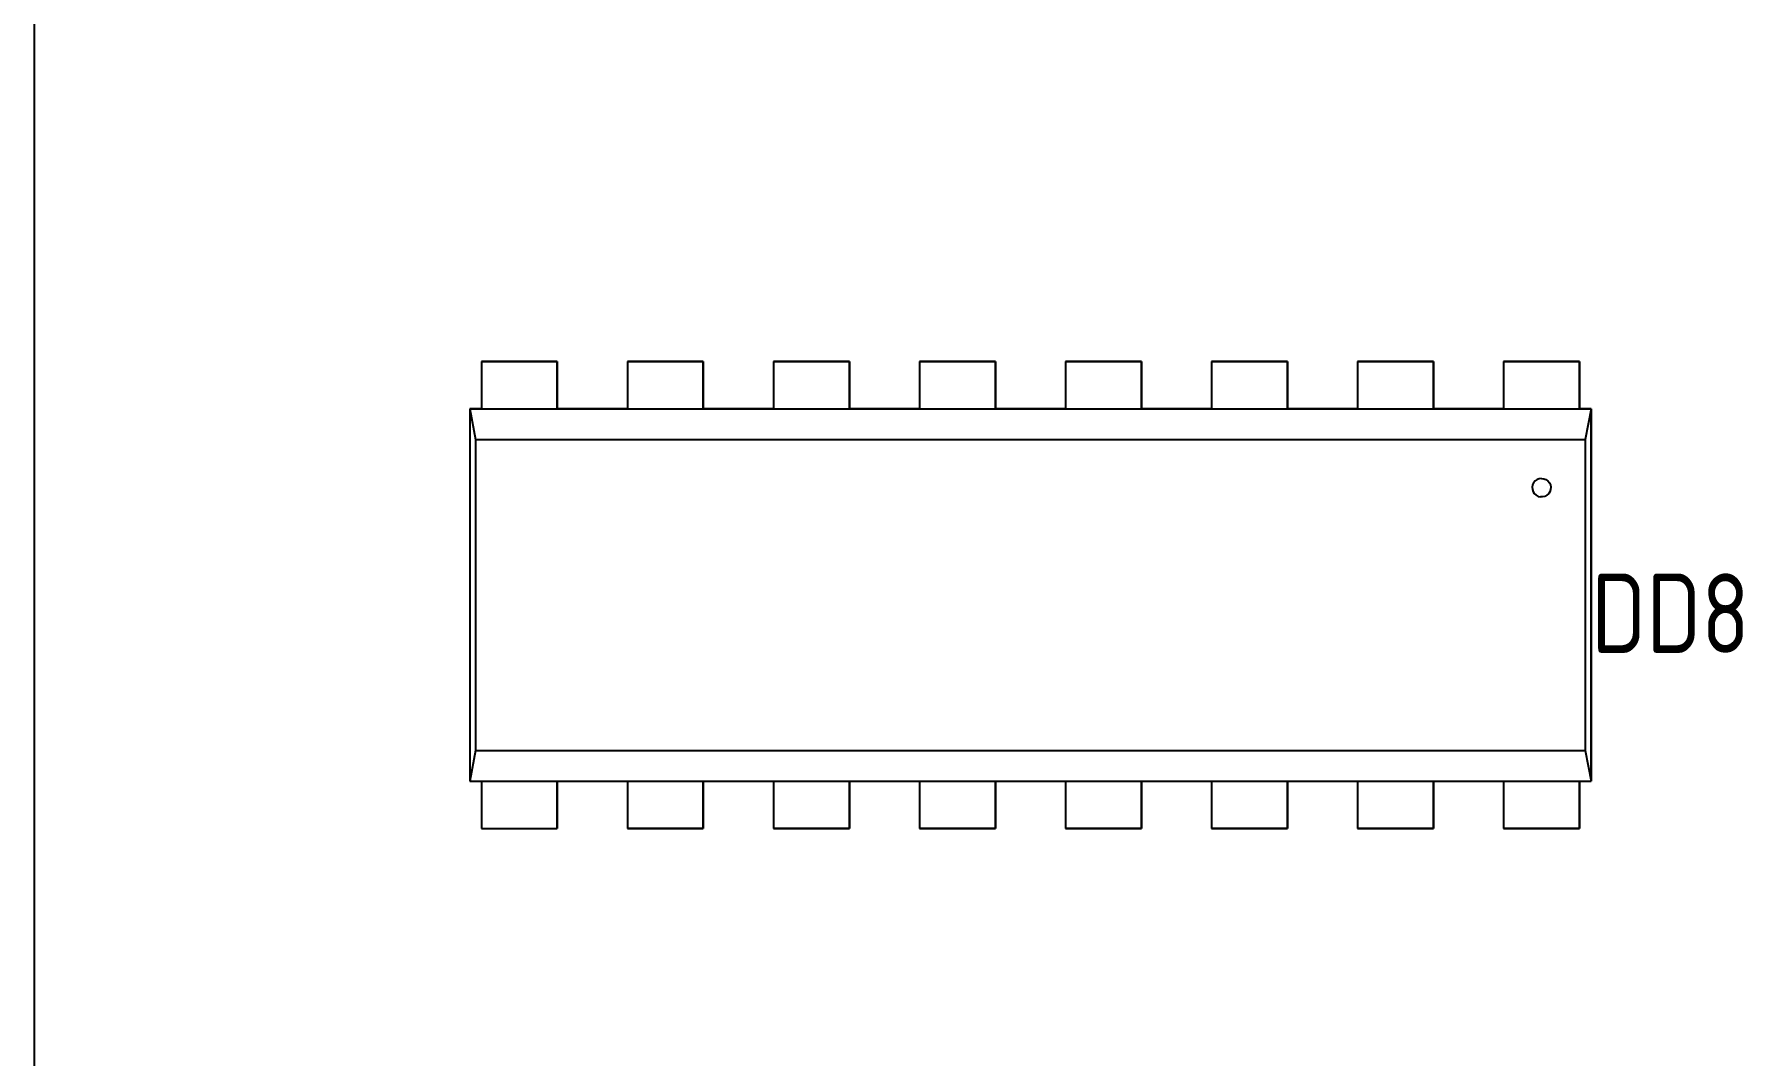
# Model space of a CAD drawing. Header units: inches. Extents: x 0 to 841, y -594 to 0.
# Drawn here: x 272.65 to 302.37, y -223.58 to -205.81 of the extents above; entities that cross this region are included whole.
import ezdxf

# ---------------------------------------------------------------- set-up
doc = ezdxf.new("R2010")
doc.units = ezdxf.units.IN
doc.header["$MEASUREMENT"] = 0
doc.styles.add('GOST type A0', font='gost.TTF', dxfattribs={"height": 2.116667})

msp = doc.modelspace()

# ---------------------------------------------------------------- linework, layer by layer
at = {"color": 7}
for p, q in [((272.646, -60.754), (272.646, -241.354)), ((281.746, -211.5), (280.426, -211.5)), ((280.426, -211.5), (280.426, -212.325)), ((280.426, -211.5), (280.426, -212.325)), ((280.426, -211.5), (281.746, -211.5)), ((281.746, -211.5), (280.426, -211.5)), ((280.426, -211.5), (280.426, -212.325)), ((280.426, -211.5), (280.426, -212.325)), ((280.426, -211.5), (281.746, -211.5)), ((281.746, -212.325), (281.746, -211.5)), ((281.746, -211.5), (281.746, -212.325)), ((281.746, -212.325), (281.746, -211.5)), ((281.746, -211.5), (281.746, -212.325)), ((284.286, -211.5), (282.966, -211.5)), ((282.966, -211.5), (282.966, -212.325)), ((282.966, -211.5), (282.966, -212.325)), ((282.966, -211.5), (284.286, -211.5)), ((284.286, -211.5), (282.966, -211.5)), ((282.966, -211.5), (282.966, -212.325)), ((282.966, -211.5), (282.966, -212.325)), ((282.966, -211.5), (284.286, -211.5)), ((284.286, -212.325), (284.286, -211.5)), ((284.286, -211.5), (284.286, -212.325)), ((284.286, -212.325), (284.286, -211.5)), ((284.286, -211.5), (284.286, -212.325)), ((286.826, -211.5), (285.506, -211.5)), ((285.506, -211.5), (285.506, -212.325)), ((285.506, -211.5), (285.506, -212.325)), ((285.506, -211.5), (286.826, -211.5)), ((286.826, -211.5), (285.506, -211.5)), ((285.506, -211.5), (285.506, -212.325)), ((285.506, -211.5), (285.506, -212.325)), ((285.506, -211.5), (286.826, -211.5)), ((286.826, -212.325), (286.826, -211.5)), ((286.826, -211.5), (286.826, -212.325)), ((286.826, -212.325), (286.826, -211.5)), ((286.826, -211.5), (286.826, -212.325)), ((289.366, -211.5), (288.046, -211.5)), ((288.046, -211.5), (288.046, -212.325)), ((288.046, -211.5), (288.046, -212.325)), ((288.046, -211.5), (289.366, -211.5)), ((289.366, -211.5), (288.046, -211.5)), ((288.046, -211.5), (288.046, -212.325)), ((288.046, -211.5), (288.046, -212.325)), ((288.046, -211.5), (289.366, -211.5)), ((289.366, -212.325), (289.366, -211.5)), ((289.366, -211.5), (289.366, -212.325)), ((289.366, -212.325), (289.366, -211.5)), ((289.366, -211.5), (289.366, -212.325)), ((291.906, -211.5), (290.586, -211.5)), ((290.586, -211.5), (290.586, -212.325)), ((290.586, -211.5), (290.586, -212.325)), ((290.586, -211.5), (291.906, -211.5)), ((291.906, -211.5), (290.586, -211.5)), ((290.586, -211.5), (290.586, -212.325)), ((290.586, -211.5), (290.586, -212.325)), ((290.586, -211.5), (291.906, -211.5)), ((291.906, -212.325), (291.906, -211.5)), ((291.906, -211.5), (291.906, -212.325)), ((291.906, -212.325), (291.906, -211.5)), ((291.906, -211.5), (291.906, -212.325)), ((294.446, -211.5), (293.126, -211.5)), ((293.126, -211.5), (293.126, -212.325)), ((293.126, -211.5), (293.126, -212.325)), ((293.126, -211.5), (294.446, -211.5)), ((294.446, -211.5), (293.126, -211.5)), ((293.126, -211.5), (293.126, -212.325)), ((293.126, -211.5), (293.126, -212.325)), ((293.126, -211.5), (294.446, -211.5)), ((294.446, -212.325), (294.446, -211.5)), ((294.446, -211.5), (294.446, -212.325)), ((294.446, -212.325), (294.446, -211.5)), ((294.446, -211.5), (294.446, -212.325)), ((296.986, -211.5), (295.666, -211.5)), ((295.666, -211.5), (295.666, -212.325)), ((295.666, -211.5), (295.666, -212.325)), ((295.666, -211.5), (296.986, -211.5)), ((296.986, -211.5), (295.666, -211.5)), ((295.666, -211.5), (295.666, -212.325)), ((295.666, -211.5), (295.666, -212.325)), ((295.666, -211.5), (296.986, -211.5)), ((296.986, -212.325), (296.986, -211.5)), ((296.986, -211.5), (296.986, -212.325)), ((296.986, -212.325), (296.986, -211.5)), ((296.986, -211.5), (296.986, -212.325)), ((299.526, -211.5), (298.206, -211.5)), ((298.206, -211.5), (298.206, -212.325)), ((298.206, -211.5), (298.206, -212.325)), ((298.206, -211.5), (299.526, -211.5)), ((299.526, -211.5), (298.206, -211.5)), ((298.206, -211.5), (298.206, -212.325)), ((298.206, -211.5), (298.206, -212.325)), ((298.206, -211.5), (299.526, -211.5)), ((299.526, -212.325), (299.526, -211.5)), ((299.526, -211.5), (299.526, -212.325)), ((299.526, -212.325), (299.526, -211.5)), ((299.526, -211.5), (299.526, -212.325)), ((280.426, -212.325), (280.222, -212.325)), ((280.222, -212.325), (280.222, -218.803)), ((280.222, -212.325), (299.73, -212.325)), ((280.222, -212.325), (280.324, -212.859)), ((280.222, -212.325), (280.222, -218.803)), ((280.426, -212.325), (280.222, -212.325)), ((280.222, -212.325), (280.222, -218.803)), ((280.222, -212.325), (299.73, -212.325)), ((280.222, -212.325), (280.324, -212.859)), ((280.222, -212.325), (280.222, -218.803)), ((282.966, -212.325), (281.746, -212.325)), ((282.966, -212.325), (281.746, -212.325)), ((285.506, -212.325), (284.286, -212.325)), ((285.506, -212.325), (284.286, -212.325)), ((288.046, -212.325), (286.826, -212.325)), ((288.046, -212.325), (286.826, -212.325)), ((290.586, -212.325), (289.366, -212.325)), ((290.586, -212.325), (289.366, -212.325)), ((293.126, -212.325), (291.906, -212.325)), ((293.126, -212.325), (291.906, -212.325)), ((295.666, -212.325), (294.446, -212.325)), ((295.666, -212.325), (294.446, -212.325)), ((298.206, -212.325), (296.986, -212.325)), ((298.206, -212.325), (296.986, -212.325)), ((299.73, -212.325), (299.526, -212.325)), ((299.73, -212.325), (299.526, -212.325)), ((299.73, -212.325), (299.628, -212.859)), ((299.73, -212.325), (299.628, -212.859)), ((299.73, -218.803), (299.73, -212.325)), ((299.73, -212.325), (299.73, -218.803)), ((299.73, -218.803), (299.73, -212.325)), ((299.73, -212.325), (299.73, -218.803)), ((280.324, -212.859), (299.628, -212.859)), ((280.324, -212.859), (280.324, -218.269)), ((280.324, -212.859), (299.628, -212.859)), ((280.324, -212.859), (280.324, -218.269)), ((299.628, -212.859), (299.628, -218.269)), ((299.628, -212.859), (299.628, -218.269)), ((298.712, -213.648), (298.704, -213.688)), ((298.712, -213.648), (298.704, -213.688)), ((298.704, -213.688), (298.707, -213.728)), ((298.704, -213.688), (298.707, -213.728)), ((298.729, -213.611), (298.712, -213.648)), ((298.729, -213.611), (298.712, -213.648)), ((298.755, -213.58), (298.729, -213.611)), ((298.755, -213.58), (298.729, -213.611)), ((298.788, -213.556), (298.755, -213.58)), ((298.788, -213.556), (298.755, -213.58)), ((298.826, -213.541), (298.788, -213.556)), ((298.826, -213.541), (298.788, -213.556)), ((298.866, -213.536), (298.826, -213.541)), ((298.866, -213.536), (298.826, -213.541)), ((298.866, -213.536), (298.906, -213.541)), ((298.866, -213.536), (298.906, -213.541)), ((298.906, -213.541), (298.944, -213.556)), ((298.906, -213.541), (298.944, -213.556)), ((298.944, -213.556), (298.977, -213.58)), ((298.944, -213.556), (298.977, -213.58)), ((298.977, -213.58), (299.003, -213.611)), ((298.977, -213.58), (299.003, -213.611)), ((299.003, -213.611), (299.02, -213.648)), ((299.003, -213.611), (299.02, -213.648)), ((299.02, -213.648), (299.028, -213.688)), ((299.02, -213.648), (299.028, -213.688)), ((299.028, -213.688), (299.025, -213.728)), ((299.028, -213.688), (299.025, -213.728)), ((298.707, -213.728), (298.719, -213.767)), ((298.707, -213.728), (298.719, -213.767)), ((298.719, -213.767), (298.741, -213.801)), ((298.719, -213.767), (298.741, -213.801)), ((298.741, -213.801), (298.771, -213.829)), ((298.741, -213.801), (298.771, -213.829)), ((298.771, -213.829), (298.806, -213.848)), ((298.771, -213.829), (298.806, -213.848)), ((298.806, -213.848), (298.846, -213.858)), ((298.806, -213.848), (298.846, -213.858)), ((298.886, -213.858), (298.846, -213.858)), ((298.886, -213.858), (298.846, -213.858)), ((298.926, -213.848), (298.886, -213.858)), ((298.926, -213.848), (298.886, -213.858)), ((298.961, -213.829), (298.926, -213.848)), ((298.961, -213.829), (298.926, -213.848)), ((298.991, -213.801), (298.961, -213.829)), ((298.991, -213.801), (298.961, -213.829)), ((299.012, -213.767), (298.991, -213.801)), ((299.012, -213.767), (298.991, -213.801)), ((299.025, -213.728), (299.012, -213.767)), ((299.025, -213.728), (299.012, -213.767)), ((280.324, -218.269), (280.222, -218.803)), ((280.324, -218.269), (280.222, -218.803)), ((280.324, -218.269), (299.628, -218.269)), ((280.324, -218.269), (299.628, -218.269)), ((299.628, -218.269), (299.73, -218.803)), ((299.628, -218.269), (299.73, -218.803)), ((280.222, -218.803), (280.426, -218.803)), ((280.222, -218.803), (299.73, -218.803)), ((280.222, -218.803), (280.426, -218.803)), ((280.222, -218.803), (299.73, -218.803)), ((280.426, -218.803), (280.426, -219.628)), ((280.426, -218.803), (280.426, -219.628)), ((280.426, -218.803), (280.426, -219.628)), ((280.426, -218.803), (280.426, -219.628)), ((281.746, -219.628), (281.746, -218.803)), ((281.746, -218.803), (282.966, -218.803)), ((281.746, -218.803), (281.746, -219.628)), ((281.746, -219.628), (281.746, -218.803)), ((281.746, -218.803), (282.966, -218.803)), ((281.746, -218.803), (281.746, -219.628)), ((282.966, -218.803), (282.966, -219.628)), ((282.966, -218.803), (282.966, -219.628)), ((282.966, -218.803), (282.966, -219.628)), ((282.966, -218.803), (282.966, -219.628)), ((284.286, -219.628), (284.286, -218.803)), ((284.286, -218.803), (285.506, -218.803)), ((284.286, -218.803), (284.286, -219.628)), ((284.286, -219.628), (284.286, -218.803)), ((284.286, -218.803), (285.506, -218.803)), ((284.286, -218.803), (284.286, -219.628)), ((285.506, -218.803), (285.506, -219.628)), ((285.506, -218.803), (285.506, -219.628)), ((285.506, -218.803), (285.506, -219.628)), ((285.506, -218.803), (285.506, -219.628)), ((286.826, -219.628), (286.826, -218.803)), ((286.826, -218.803), (288.046, -218.803)), ((286.826, -218.803), (286.826, -219.628)), ((286.826, -219.628), (286.826, -218.803)), ((286.826, -218.803), (288.046, -218.803)), ((286.826, -218.803), (286.826, -219.628)), ((288.046, -218.803), (288.046, -219.628)), ((288.046, -218.803), (288.046, -219.628)), ((288.046, -218.803), (288.046, -219.628)), ((288.046, -218.803), (288.046, -219.628)), ((289.366, -219.628), (289.366, -218.803)), ((289.366, -218.803), (290.586, -218.803)), ((289.366, -218.803), (289.366, -219.628)), ((289.366, -219.628), (289.366, -218.803)), ((289.366, -218.803), (290.586, -218.803)), ((289.366, -218.803), (289.366, -219.628)), ((290.586, -218.803), (290.586, -219.628)), ((290.586, -218.803), (290.586, -219.628)), ((290.586, -218.803), (290.586, -219.628)), ((290.586, -218.803), (290.586, -219.628)), ((291.906, -219.628), (291.906, -218.803)), ((291.906, -218.803), (293.126, -218.803)), ((291.906, -218.803), (291.906, -219.628)), ((291.906, -219.628), (291.906, -218.803)), ((291.906, -218.803), (293.126, -218.803)), ((291.906, -218.803), (291.906, -219.628)), ((293.126, -218.803), (293.126, -219.628)), ((293.126, -218.803), (293.126, -219.628)), ((293.126, -218.803), (293.126, -219.628)), ((293.126, -218.803), (293.126, -219.628)), ((294.446, -219.628), (294.446, -218.803)), ((294.446, -218.803), (295.666, -218.803)), ((294.446, -218.803), (294.446, -219.628)), ((294.446, -219.628), (294.446, -218.803)), ((294.446, -218.803), (295.666, -218.803)), ((294.446, -218.803), (294.446, -219.628)), ((295.666, -218.803), (295.666, -219.628)), ((295.666, -218.803), (295.666, -219.628)), ((295.666, -218.803), (295.666, -219.628)), ((295.666, -218.803), (295.666, -219.628)), ((296.986, -219.628), (296.986, -218.803)), ((296.986, -218.803), (298.206, -218.803)), ((296.986, -218.803), (296.986, -219.628)), ((296.986, -219.628), (296.986, -218.803)), ((296.986, -218.803), (298.206, -218.803)), ((296.986, -218.803), (296.986, -219.628)), ((298.206, -218.803), (298.206, -219.628)), ((298.206, -218.803), (298.206, -219.628)), ((298.206, -218.803), (298.206, -219.628)), ((298.206, -218.803), (298.206, -219.628)), ((299.526, -219.628), (299.526, -218.803)), ((299.526, -218.803), (299.73, -218.803)), ((299.526, -218.803), (299.526, -219.628)), ((299.526, -219.628), (299.526, -218.803)), ((299.526, -218.803), (299.73, -218.803)), ((299.526, -218.803), (299.526, -219.628)), ((280.426, -219.628), (281.746, -219.628)), ((280.426, -219.628), (281.746, -219.628)), ((280.426, -219.628), (281.746, -219.628)), ((280.426, -219.628), (281.746, -219.628)), ((282.966, -219.628), (284.286, -219.628)), ((284.286, -219.628), (282.966, -219.628)), ((282.966, -219.628), (284.286, -219.628)), ((284.286, -219.628), (282.966, -219.628)), ((285.506, -219.628), (286.826, -219.628)), ((286.826, -219.628), (285.506, -219.628)), ((285.506, -219.628), (286.826, -219.628)), ((286.826, -219.628), (285.506, -219.628)), ((288.046, -219.628), (289.366, -219.628)), ((289.366, -219.628), (288.046, -219.628)), ((288.046, -219.628), (289.366, -219.628)), ((289.366, -219.628), (288.046, -219.628)), ((290.586, -219.628), (291.906, -219.628)), ((291.906, -219.628), (290.586, -219.628)), ((290.586, -219.628), (291.906, -219.628)), ((291.906, -219.628), (290.586, -219.628)), ((293.126, -219.628), (294.446, -219.628)), ((294.446, -219.628), (293.126, -219.628)), ((293.126, -219.628), (294.446, -219.628)), ((294.446, -219.628), (293.126, -219.628)), ((295.666, -219.628), (296.986, -219.628)), ((296.986, -219.628), (295.666, -219.628)), ((295.666, -219.628), (296.986, -219.628)), ((296.986, -219.628), (295.666, -219.628)), ((298.206, -219.628), (299.526, -219.628)), ((299.526, -219.628), (298.206, -219.628)), ((298.206, -219.628), (299.526, -219.628)), ((299.526, -219.628), (298.206, -219.628))]:
    msp.add_line(p, q, dxfattribs=at)

# ---------------------------------------------------------------- texts
at = {"color": 7, "style": 'GOST type A0'}
msp.add_text('DD8', height=1.3796, dxfattribs=at).set_placement((299.732, -216.571))

doc.saveas('drawing.dxf')
